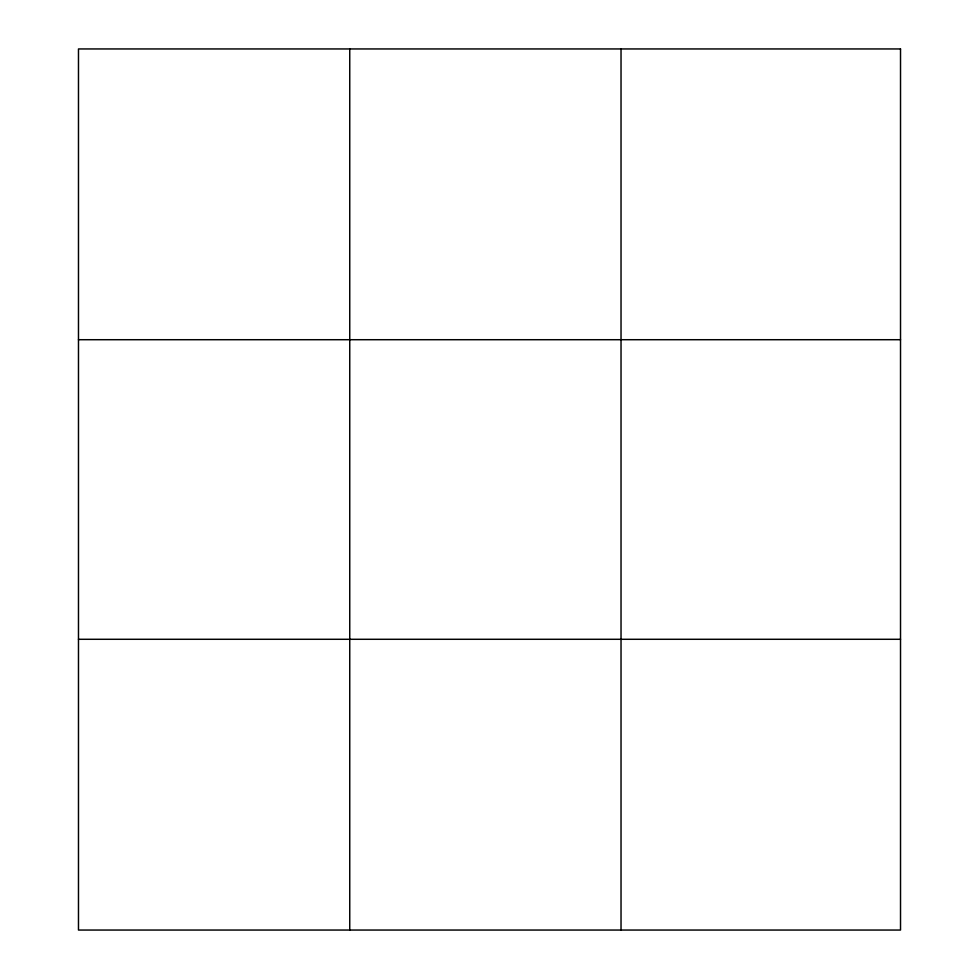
<?xml version="1.0" encoding="UTF-8"?>
<svg xmlns="http://www.w3.org/2000/svg" width="979" height="979" viewBox="0 0 979 979"><rect width="100%" height="100%" fill="white"/><g stroke="black" fill="none" stroke-linecap="round" stroke-linejoin="round"><path stroke-width="1.47" d="M349.748 48.95L349.748 930.05M621.029 48.95L621.029 930.05M78.479 339.713L900.521 339.713M78.479 639.287L900.521 639.287M900.521 48.95L900.521 930.05L78.479 930.05L78.479 48.95L900.521 48.95"/></g></svg>
